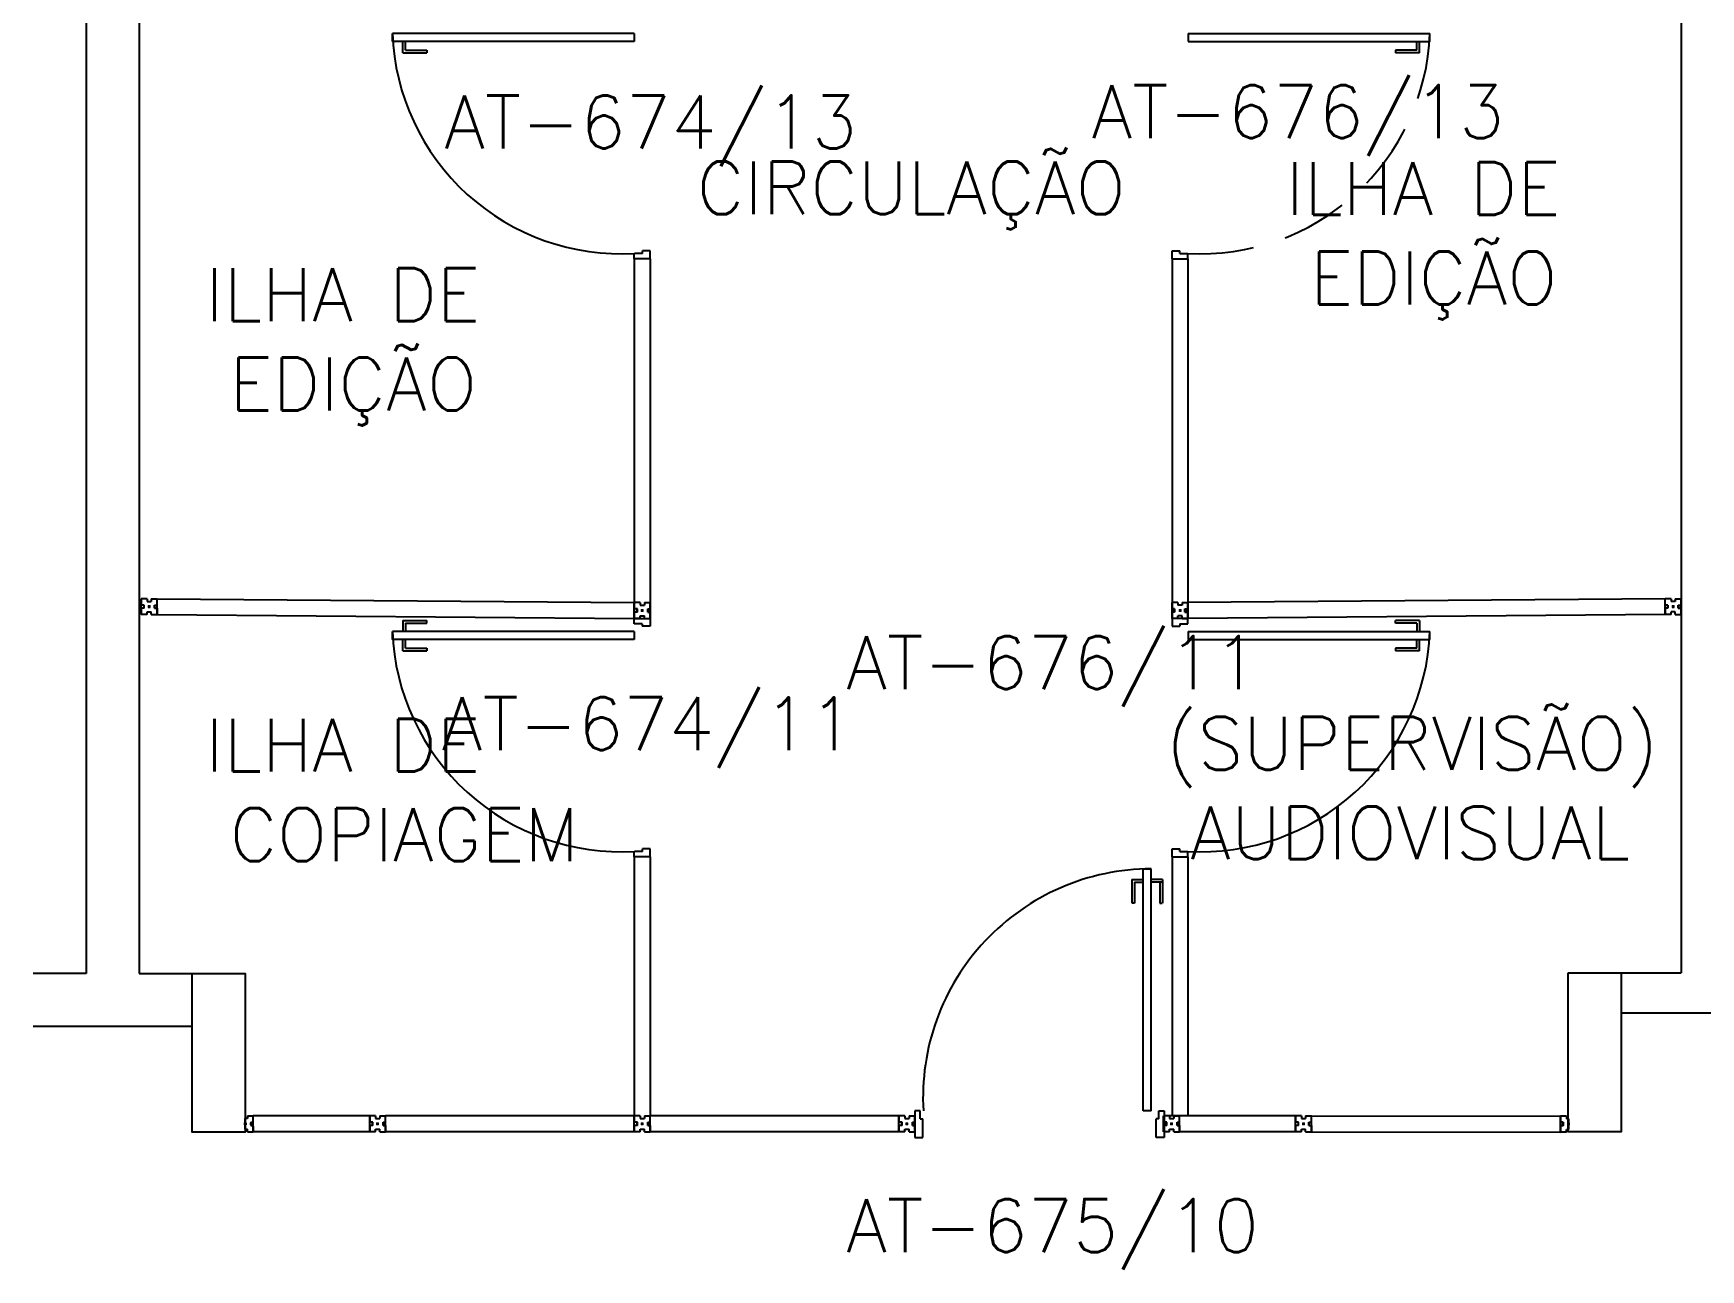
# Model space of a CAD drawing. Header units: millimetres. Extents: x 2552 to 3104, y 1319 to 1450.
# Drawn here: x 2759.07 to 2765.37, y 1342.23 to 1346.9 of the extents above; entities that cross this region are included whole.
import ezdxf

# ---------------------------------------------------------------- set-up
doc = ezdxf.new("R2010")
doc.units = ezdxf.units.MM
doc.linetypes.add('HIDDEN', pattern=[0.375, 0.25, -0.125])
for name, color, linetype in [('AR-DIV-EXI', 2, 'Continuous'), ('AR-EST-CNC', 3, 'Continuous'), ('AR-EST-CNC-CRT', 3, 'Continuous'), ('AR-POR-PRJ', 1, 'HIDDEN'), ('AR-REV', 2, 'Continuous'), ('BI-POR-EXI', 2, 'Continuous'), ('DIV', 2, 'Continuous'), ('TEXTO', 2, 'Continuous'), ('TEXTO-ENDEREÇO', 2, 'Continuous')]:
    doc.layers.add(name, color=color, linetype=linetype)
doc.styles.add('UNB-100', font='simplex.shx', dxfattribs={"height": 0.2})
doc.styles.add('UNB-100-1', font='simplex.shx', dxfattribs={"height": 0.2})

# ---------------------------------------------------------------- blocks, each defined once
blk = doc.blocks.new('PDV2D-TTN')
at = {"layer": 'DIV'}
for p, q in [((0.0299, 0.05), (0.0599, 0.05)), ((0.0299, 0.035), (0.0299, 0.05)), ((0.0299, -0.035), (0.0299, 0.035)), ((0.0599, 0.05), (0.0599, -0.0199)), ((0.9412, 0.05), (0.9412, -0.0199)), ((0.9712, 0.05), (0.9412, 0.05)), ((0.9712, 0.035), (0.9712, 0.05)), ((0.9712, -0.035), (0.9712, 0.035)), ((0.0299, -0.05), (0.0299, -0.0347)), ((0.05, -0.05), (0.0299, -0.05)), ((0.05, -0.0199), (0.0599, -0.0199)), ((0.05, -0.0199), (0.05, -0.05)), ((0.0787, -0.0505), (0.1087, -0.0505)), ((0.0787, -0.0505), (0.0787, -0.9647)), ((0.1087, -0.0505), (0.1087, -0.9647)), ((0.9512, -0.0199), (0.9412, -0.0199)), ((0.9512, -0.0199), (0.9512, -0.05)), ((0.9512, -0.05), (0.9712, -0.05)), ((0.9712, -0.05), (0.9712, -0.0347)), ((0.1087, -0.9647), (0.0787, -0.9647))]:
    blk.add_line(p, q, dxfattribs=at)
at = {"layer": 'DIV', "color": 1}
for p, q in [((0.0362, -0.9247), (0.0362, -0.8347)), ((0.0462, -0.8347), (0.0364, -0.8347)), ((0.0462, -0.9147), (0.0462, -0.8347)), ((0.1409, -0.9147), (0.1409, -0.8347)), ((0.1409, -0.8347), (0.1507, -0.8347)), ((0.1509, -0.9247), (0.1509, -0.8347)), ((0.0362, -0.9147), (0.0787, -0.9147)), ((0.0362, -0.9247), (0.0787, -0.9247)), ((0.1409, -0.9147), (0.1087, -0.9147)), ((0.1509, -0.9247), (0.1087, -0.9247))]:
    blk.add_line(p, q, dxfattribs=at)
blk.add_arc((0.0755, -0.1001), 0.8651, 270.2128, 3.32117, dxfattribs=at)

msp = doc.modelspace()

# ---------------------------------------------------------------- linework, layer by layer
at = {"layer": 'AR-DIV-EXI'}
for p, q in [((2761.337, 1346.0472), (2761.337, 1344.6879)), ((2761.397, 1346.0472), (2761.397, 1344.6879)), ((2763.3689, 1346.0472), (2763.3689, 1344.6879)), ((2763.4289, 1346.0472), (2763.4289, 1344.6879)), ((2759.4958, 1344.7622), (2759.4738, 1344.7622)), ((2759.4738, 1344.7622), (2759.4738, 1344.7382)), ((2759.4738, 1344.7622), (2759.4738, 1344.7412)), ((2759.4738, 1344.7022), (2759.4738, 1344.7622)), ((2759.4958, 1344.7622), (2759.4738, 1344.7622)), ((2759.4738, 1344.7622), (2759.4738, 1344.7382)), ((2759.4738, 1344.7622), (2759.4738, 1344.7412)), ((2759.4738, 1344.7022), (2759.4738, 1344.7622)), ((2759.4738, 1344.7412), (2759.4738, 1344.7592)), ((2759.4738, 1344.7412), (2759.4738, 1344.7592)), ((2759.4853, 1344.7382), (2759.4738, 1344.7382)), ((2759.4833, 1344.7382), (2759.4738, 1344.7382)), ((2759.4853, 1344.7382), (2759.4738, 1344.7382)), ((2759.4833, 1344.7382), (2759.4738, 1344.7382)), ((2759.4738, 1344.7272), (2759.4738, 1344.7372)), ((2759.4738, 1344.7272), (2759.4738, 1344.7372)), ((2759.4833, 1344.7382), (2759.4833, 1344.7262)), ((2759.4833, 1344.7382), (2759.4833, 1344.7262)), ((2759.4853, 1344.7262), (2759.4853, 1344.7382)), ((2759.4853, 1344.7262), (2759.4853, 1344.7382)), ((2759.4958, 1344.7622), (2759.4958, 1344.7522)), ((2759.4958, 1344.7622), (2759.4958, 1344.7522)), ((2759.4958, 1344.7522), (2759.5118, 1344.7522)), ((2759.4958, 1344.7522), (2759.5118, 1344.7522)), ((2759.5038, 1344.7373), (2759.5038, 1344.7271)), ((2759.5038, 1344.7271), (2759.5038, 1344.7373)), ((2759.5038, 1344.7373), (2759.5038, 1344.7271)), ((2759.5038, 1344.7373), (2759.5038, 1344.7271)), ((2759.5038, 1344.7271), (2759.5038, 1344.7373)), ((2759.5038, 1344.7373), (2759.5038, 1344.7271)), ((2759.5118, 1344.7622), (2759.5338, 1344.7622)), ((2759.5118, 1344.7622), (2759.5118, 1344.7522)), ((2759.5118, 1344.7622), (2759.5338, 1344.7622)), ((2759.5118, 1344.7622), (2759.5118, 1344.7522)), ((2759.5243, 1344.7382), (2759.5338, 1344.7382)), ((2759.5243, 1344.7382), (2759.5243, 1344.7262)), ((2759.5243, 1344.7262), (2759.5243, 1344.7382)), ((2759.5243, 1344.7382), (2759.5338, 1344.7382)), ((2759.5243, 1344.7382), (2759.5338, 1344.7382)), ((2759.5243, 1344.7382), (2759.5243, 1344.7262)), ((2759.5243, 1344.7262), (2759.5243, 1344.7382)), ((2759.5243, 1344.7382), (2759.5338, 1344.7382)), ((2759.5338, 1344.7022), (2759.5338, 1344.7622)), ((2759.5338, 1344.7382), (2759.5338, 1344.7622)), ((2759.5338, 1344.7022), (2759.5338, 1344.7622)), ((2759.5338, 1344.7382), (2759.5338, 1344.7622)), ((2759.5338, 1344.7617), (2761.337, 1344.7475)), ((2759.5338, 1344.7617), (2761.337, 1344.7475)), ((2759.5338, 1344.7272), (2759.5338, 1344.7372)), ((2759.5338, 1344.7272), (2759.5338, 1344.7372)), ((2761.359, 1344.7479), (2761.337, 1344.7479)), ((2761.337, 1344.7479), (2761.337, 1344.7239)), ((2761.337, 1344.7479), (2761.337, 1344.7269)), ((2761.337, 1344.6879), (2761.337, 1344.7479)), ((2761.359, 1344.7479), (2761.337, 1344.7479)), ((2761.337, 1344.7479), (2761.337, 1344.7239)), ((2761.337, 1344.7479), (2761.337, 1344.7269)), ((2761.337, 1344.6879), (2761.337, 1344.7479)), ((2761.337, 1344.7269), (2761.337, 1344.7449)), ((2761.337, 1344.7269), (2761.337, 1344.7449)), ((2761.359, 1344.7479), (2761.359, 1344.7379)), ((2761.359, 1344.7479), (2761.359, 1344.7379)), ((2761.359, 1344.7379), (2761.375, 1344.7379)), ((2761.359, 1344.7379), (2761.375, 1344.7379)), ((2761.375, 1344.7479), (2761.397, 1344.7479)), ((2761.375, 1344.7479), (2761.375, 1344.7379)), ((2761.375, 1344.7479), (2761.397, 1344.7479)), ((2761.375, 1344.7479), (2761.375, 1344.7379)), ((2761.397, 1344.6879), (2761.397, 1344.7479)), ((2761.397, 1344.7239), (2761.397, 1344.7479)), ((2761.397, 1344.6879), (2761.397, 1344.7479)), ((2761.397, 1344.7239), (2761.397, 1344.7479)), ((2763.3689, 1344.6879), (2763.3689, 1344.7479)), ((2763.3909, 1344.7479), (2763.3689, 1344.7479)), ((2763.3689, 1344.7239), (2763.3689, 1344.7479)), ((2763.3909, 1344.7479), (2763.3909, 1344.7379)), ((2763.4069, 1344.7379), (2763.3909, 1344.7379)), ((2763.4069, 1344.7479), (2763.4289, 1344.7479)), ((2763.4069, 1344.7479), (2763.4069, 1344.7379)), ((2765.2322, 1344.7617), (2763.4289, 1344.7475)), ((2763.4289, 1344.7479), (2763.4289, 1344.7239)), ((2763.4289, 1344.7479), (2763.4289, 1344.7269)), ((2763.4289, 1344.6879), (2763.4289, 1344.7479)), ((2763.4289, 1344.7269), (2763.4289, 1344.7449)), ((2765.2322, 1344.7022), (2765.2322, 1344.7622)), ((2765.2542, 1344.7622), (2765.2322, 1344.7622)), ((2765.2322, 1344.7382), (2765.2322, 1344.7622)), ((2765.2417, 1344.7382), (2765.2322, 1344.7382)), ((2765.2417, 1344.7382), (2765.2322, 1344.7382)), ((2765.2322, 1344.7272), (2765.2322, 1344.7372)), ((2765.2417, 1344.7382), (2765.2417, 1344.7262)), ((2765.2417, 1344.7262), (2765.2417, 1344.7382)), ((2765.2542, 1344.7622), (2765.2542, 1344.7522)), ((2765.2702, 1344.7522), (2765.2542, 1344.7522)), ((2765.2622, 1344.7373), (2765.2622, 1344.7271)), ((2765.2622, 1344.7271), (2765.2622, 1344.7373)), ((2765.2622, 1344.7373), (2765.2622, 1344.7271)), ((2765.2702, 1344.7622), (2765.2922, 1344.7622)), ((2765.2702, 1344.7622), (2765.2702, 1344.7522)), ((2765.2807, 1344.7262), (2765.2807, 1344.7382)), ((2765.2807, 1344.7382), (2765.2922, 1344.7382)), ((2765.2827, 1344.7382), (2765.2922, 1344.7382)), ((2765.2827, 1344.7382), (2765.2827, 1344.7262)), ((2765.2922, 1344.7622), (2765.2922, 1344.7382)), ((2765.2922, 1344.7622), (2765.2922, 1344.7412)), ((2765.2922, 1344.7022), (2765.2922, 1344.7622)), ((2765.2922, 1344.7412), (2765.2922, 1344.7592)), ((2765.2922, 1344.7272), (2765.2922, 1344.7372)), ((2759.4738, 1344.7022), (2759.4738, 1344.7262)), ((2759.4853, 1344.7262), (2759.4738, 1344.7262)), ((2759.4833, 1344.7262), (2759.4738, 1344.7262)), ((2759.4738, 1344.7022), (2759.4738, 1344.7262)), ((2759.4853, 1344.7262), (2759.4738, 1344.7262)), ((2759.4833, 1344.7262), (2759.4738, 1344.7262)), ((2759.4738, 1344.7232), (2759.4738, 1344.7052)), ((2759.4738, 1344.7232), (2759.4738, 1344.7052)), ((2759.4958, 1344.7022), (2759.4738, 1344.7022)), ((2759.4958, 1344.7022), (2759.4738, 1344.7022)), ((2759.4958, 1344.7122), (2759.5118, 1344.7122)), ((2759.4958, 1344.7022), (2759.4958, 1344.7122)), ((2759.4958, 1344.7122), (2759.5118, 1344.7122)), ((2759.4958, 1344.7022), (2759.4958, 1344.7122)), ((2759.4987, 1344.7322), (2759.5089, 1344.7322)), ((2759.5089, 1344.7322), (2759.4987, 1344.7322)), ((2759.4987, 1344.7322), (2759.5089, 1344.7322)), ((2759.5089, 1344.7322), (2759.4987, 1344.7322)), ((2759.4987, 1344.7322), (2759.5089, 1344.7322)), ((2759.5089, 1344.7322), (2759.4987, 1344.7322)), ((2759.4987, 1344.7322), (2759.5089, 1344.7322)), ((2759.5089, 1344.7322), (2759.4987, 1344.7322)), ((2759.5118, 1344.7022), (2759.5118, 1344.7122)), ((2759.5118, 1344.7022), (2759.5118, 1344.7122)), ((2759.5118, 1344.7022), (2759.5338, 1344.7022)), ((2759.5118, 1344.7022), (2759.5338, 1344.7022)), ((2759.5243, 1344.7262), (2759.5338, 1344.7262)), ((2759.5243, 1344.7262), (2759.5338, 1344.7262)), ((2759.5243, 1344.7262), (2759.5338, 1344.7262)), ((2759.5243, 1344.7262), (2759.5338, 1344.7262)), ((2759.5338, 1344.7262), (2759.5338, 1344.7022)), ((2759.5338, 1344.7262), (2759.5338, 1344.7022)), ((2759.5338, 1344.7022), (2761.337, 1344.6875)), ((2759.5338, 1344.7022), (2761.337, 1344.6875)), ((2761.3485, 1344.7239), (2761.337, 1344.7239)), ((2761.3465, 1344.7239), (2761.337, 1344.7239)), ((2761.3485, 1344.7239), (2761.337, 1344.7239)), ((2761.3465, 1344.7239), (2761.337, 1344.7239)), ((2761.337, 1344.7129), (2761.337, 1344.7229)), ((2761.337, 1344.7129), (2761.337, 1344.7229)), ((2761.3465, 1344.7239), (2761.3465, 1344.7119)), ((2761.3465, 1344.7239), (2761.3465, 1344.7119)), ((2761.3485, 1344.7119), (2761.3485, 1344.7239)), ((2761.3485, 1344.7119), (2761.3485, 1344.7239)), ((2761.3619, 1344.7179), (2761.3721, 1344.7179)), ((2761.3721, 1344.7179), (2761.3619, 1344.7179)), ((2761.3619, 1344.7179), (2761.3721, 1344.7179)), ((2761.3721, 1344.7179), (2761.3619, 1344.7179)), ((2761.3619, 1344.7179), (2761.3721, 1344.7179)), ((2761.3721, 1344.7179), (2761.3619, 1344.7179)), ((2761.3619, 1344.7179), (2761.3721, 1344.7179)), ((2761.3721, 1344.7179), (2761.3619, 1344.7179)), ((2761.367, 1344.723), (2761.367, 1344.7128)), ((2761.367, 1344.7128), (2761.367, 1344.723)), ((2761.367, 1344.723), (2761.367, 1344.7128)), ((2761.367, 1344.723), (2761.367, 1344.7128)), ((2761.367, 1344.7128), (2761.367, 1344.723)), ((2761.367, 1344.723), (2761.367, 1344.7128)), ((2761.3875, 1344.7239), (2761.397, 1344.7239)), ((2761.3875, 1344.7239), (2761.3875, 1344.7119)), ((2761.3875, 1344.7119), (2761.3875, 1344.7239)), ((2761.3875, 1344.7239), (2761.397, 1344.7239)), ((2761.3875, 1344.7239), (2761.397, 1344.7239)), ((2761.3875, 1344.7239), (2761.3875, 1344.7119)), ((2761.3875, 1344.7119), (2761.3875, 1344.7239)), ((2761.3875, 1344.7239), (2761.397, 1344.7239)), ((2761.397, 1344.7129), (2761.397, 1344.7229)), ((2761.397, 1344.7129), (2761.397, 1344.7229)), ((2763.3784, 1344.7239), (2763.3689, 1344.7239)), ((2763.3784, 1344.7239), (2763.3689, 1344.7239)), ((2763.3689, 1344.7129), (2763.3689, 1344.7229)), ((2763.3784, 1344.7119), (2763.3689, 1344.7119)), ((2763.3784, 1344.7119), (2763.3689, 1344.7119)), ((2763.3689, 1344.7119), (2763.3689, 1344.6879)), ((2763.3909, 1344.6879), (2763.3689, 1344.6879)), ((2763.3839, 1344.6879), (2763.3689, 1344.6879)), ((2763.3784, 1344.7239), (2763.3784, 1344.7119)), ((2763.3784, 1344.7119), (2763.3784, 1344.7239)), ((2763.4139, 1344.6879), (2763.3839, 1344.6879)), ((2763.4069, 1344.6979), (2763.3909, 1344.6979)), ((2763.3909, 1344.6879), (2763.3909, 1344.6979)), ((2763.404, 1344.7179), (2763.3938, 1344.7179)), ((2763.3938, 1344.7179), (2763.404, 1344.7179)), ((2763.404, 1344.7179), (2763.3938, 1344.7179)), ((2763.3938, 1344.7179), (2763.404, 1344.7179)), ((2763.3989, 1344.723), (2763.3989, 1344.7128)), ((2763.3989, 1344.7128), (2763.3989, 1344.723)), ((2763.3989, 1344.723), (2763.3989, 1344.7128)), ((2763.4069, 1344.6879), (2763.4069, 1344.6979)), ((2763.4069, 1344.6879), (2763.4289, 1344.6879)), ((2763.4289, 1344.6879), (2763.4136, 1344.6879)), ((2763.4174, 1344.7119), (2763.4174, 1344.7239)), ((2763.4174, 1344.7239), (2763.4289, 1344.7239)), ((2763.4174, 1344.7119), (2763.4289, 1344.7119)), ((2763.4194, 1344.7239), (2763.4289, 1344.7239)), ((2763.4194, 1344.7239), (2763.4194, 1344.7119)), ((2763.4194, 1344.7119), (2763.4289, 1344.7119)), ((2763.4289, 1344.7129), (2763.4289, 1344.7229)), ((2763.4289, 1344.6879), (2763.4289, 1344.7119)), ((2763.4289, 1344.7089), (2763.4289, 1344.6909)), ((2765.2322, 1344.7022), (2763.4289, 1344.6875)), ((2765.2417, 1344.7262), (2765.2322, 1344.7262)), ((2765.2417, 1344.7262), (2765.2322, 1344.7262)), ((2765.2322, 1344.7262), (2765.2322, 1344.7022)), ((2765.2542, 1344.7022), (2765.2322, 1344.7022)), ((2765.2702, 1344.7122), (2765.2542, 1344.7122)), ((2765.2542, 1344.7022), (2765.2542, 1344.7122)), ((2765.2673, 1344.7322), (2765.2571, 1344.7322)), ((2765.2571, 1344.7322), (2765.2673, 1344.7322)), ((2765.2673, 1344.7322), (2765.2571, 1344.7322)), ((2765.2571, 1344.7322), (2765.2673, 1344.7322)), ((2765.2702, 1344.7022), (2765.2702, 1344.7122)), ((2765.2702, 1344.7022), (2765.2922, 1344.7022)), ((2765.2807, 1344.7262), (2765.2922, 1344.7262)), ((2765.2827, 1344.7262), (2765.2922, 1344.7262)), ((2765.2922, 1344.7022), (2765.2922, 1344.7262)), ((2765.2922, 1344.7232), (2765.2922, 1344.7052)), ((2761.337, 1343.7873), (2761.337, 1342.8074)), ((2761.337, 1343.7873), (2761.337, 1342.8074)), ((2761.397, 1343.7873), (2761.397, 1342.8074)), ((2761.397, 1343.7873), (2761.397, 1342.8074)), ((2763.3689, 1343.7873), (2763.3689, 1342.8074)), ((2763.4289, 1343.7873), (2763.4289, 1342.8074)), ((2759.8751, 1342.7974), (2759.8671, 1342.7974)), ((2759.8671, 1342.7783), (2759.8671, 1342.7974)), ((2759.8751, 1342.7974), (2759.8671, 1342.7974)), ((2759.8671, 1342.7783), (2759.8671, 1342.7974)), ((2759.8671, 1342.7723), (2759.8671, 1342.7825)), ((2759.8671, 1342.7825), (2759.8671, 1342.7723)), ((2759.8671, 1342.7723), (2759.8671, 1342.7825)), ((2759.8671, 1342.7825), (2759.8671, 1342.7723)), ((2759.8751, 1342.8074), (2759.8971, 1342.8074)), ((2759.8751, 1342.8074), (2759.8751, 1342.7974)), ((2759.8751, 1342.8074), (2759.8971, 1342.8074)), ((2759.8751, 1342.8074), (2759.8751, 1342.7974)), ((2759.8876, 1342.7834), (2759.8971, 1342.7834)), ((2759.8876, 1342.7834), (2759.8876, 1342.7714)), ((2759.8876, 1342.7834), (2759.8971, 1342.7834)), ((2759.8876, 1342.7834), (2759.8876, 1342.7714)), ((2759.8876, 1342.7834), (2759.8971, 1342.7834)), ((2759.8876, 1342.7834), (2759.8876, 1342.7714)), ((2759.8876, 1342.7834), (2759.8971, 1342.7834)), ((2759.8876, 1342.7834), (2759.8876, 1342.7714)), ((2759.8896, 1342.7834), (2759.8941, 1342.7834)), ((2759.8896, 1342.7834), (2759.8941, 1342.7834)), ((2759.8971, 1342.7474), (2759.8971, 1342.8074)), ((2759.8971, 1342.7474), (2759.8971, 1342.8074)), ((2760.3371, 1342.8074), (2759.8971, 1342.8074)), ((2759.8971, 1342.7474), (2759.8971, 1342.8074)), ((2759.8971, 1342.7474), (2759.8971, 1342.8074)), ((2760.3371, 1342.8074), (2759.8971, 1342.8074)), ((2759.8971, 1342.7864), (2759.8971, 1342.8044)), ((2759.8971, 1342.7864), (2759.8971, 1342.8044)), ((2759.8971, 1342.7724), (2759.8971, 1342.7824)), ((2759.8971, 1342.7724), (2759.8971, 1342.7824)), ((2759.8971, 1342.7724), (2759.8971, 1342.7824)), ((2759.8971, 1342.7724), (2759.8971, 1342.7824)), ((2760.359, 1342.8074), (2760.337, 1342.8074)), ((2760.337, 1342.8074), (2760.337, 1342.7834)), ((2760.359, 1342.8074), (2760.337, 1342.8074)), ((2760.337, 1342.8074), (2760.337, 1342.7834)), ((2760.3485, 1342.7834), (2760.337, 1342.7834)), ((2760.3485, 1342.7834), (2760.337, 1342.7834)), ((2760.3371, 1342.7474), (2760.3371, 1342.8074)), ((2760.3371, 1342.8074), (2760.3371, 1342.7864)), ((2760.3371, 1342.7474), (2760.3371, 1342.8074)), ((2760.3371, 1342.8074), (2760.3371, 1342.7864)), ((2760.3371, 1342.7864), (2760.3371, 1342.8044)), ((2760.3371, 1342.7864), (2760.3371, 1342.8044)), ((2760.3466, 1342.7834), (2760.3371, 1342.7834)), ((2760.3466, 1342.7834), (2760.3371, 1342.7834)), ((2760.3371, 1342.7724), (2760.3371, 1342.7824)), ((2760.3371, 1342.7724), (2760.3371, 1342.7824)), ((2760.3466, 1342.7834), (2760.3466, 1342.7714)), ((2760.3466, 1342.7834), (2760.3466, 1342.7714)), ((2760.3485, 1342.7714), (2760.3485, 1342.7834)), ((2760.3485, 1342.7714), (2760.3485, 1342.7834)), ((2760.359, 1342.8074), (2760.359, 1342.7974)), ((2760.359, 1342.8074), (2760.359, 1342.7974)), ((2760.359, 1342.7974), (2760.375, 1342.7974)), ((2760.359, 1342.7974), (2760.375, 1342.7974)), ((2760.367, 1342.7825), (2760.367, 1342.7723)), ((2760.367, 1342.7723), (2760.367, 1342.7825)), ((2760.367, 1342.7825), (2760.367, 1342.7723)), ((2760.367, 1342.7723), (2760.367, 1342.7825)), ((2760.3671, 1342.7825), (2760.3671, 1342.7723)), ((2760.3671, 1342.7825), (2760.3671, 1342.7723)), ((2760.375, 1342.8074), (2760.397, 1342.8074)), ((2760.375, 1342.8074), (2760.375, 1342.7974)), ((2760.375, 1342.8074), (2760.397, 1342.8074)), ((2760.375, 1342.8074), (2760.375, 1342.7974)), ((2760.3875, 1342.7834), (2760.397, 1342.7834)), ((2760.3875, 1342.7834), (2760.3875, 1342.7714)), ((2760.3875, 1342.7714), (2760.3875, 1342.7834)), ((2760.3875, 1342.7834), (2760.397, 1342.7834)), ((2760.3875, 1342.7834), (2760.397, 1342.7834)), ((2760.3875, 1342.7834), (2760.3875, 1342.7714)), ((2760.3875, 1342.7714), (2760.3875, 1342.7834)), ((2760.3875, 1342.7834), (2760.397, 1342.7834)), ((2760.397, 1342.7474), (2760.397, 1342.8074)), ((2760.397, 1342.7834), (2760.397, 1342.8074)), ((2761.337, 1342.8074), (2760.397, 1342.8074)), ((2760.397, 1342.7474), (2760.397, 1342.8074)), ((2760.397, 1342.7834), (2760.397, 1342.8074)), ((2761.337, 1342.8074), (2760.397, 1342.8074)), ((2760.397, 1342.7724), (2760.397, 1342.7824)), ((2760.397, 1342.7724), (2760.397, 1342.7824)), ((2761.359, 1342.8074), (2761.337, 1342.8074)), ((2761.337, 1342.8074), (2761.337, 1342.7834)), ((2761.337, 1342.8074), (2761.337, 1342.7864)), ((2761.337, 1342.7474), (2761.337, 1342.8074)), ((2761.359, 1342.8074), (2761.337, 1342.8074)), ((2761.337, 1342.8074), (2761.337, 1342.7834)), ((2761.337, 1342.8074), (2761.337, 1342.7864)), ((2761.337, 1342.7474), (2761.337, 1342.8074)), ((2761.337, 1342.7864), (2761.337, 1342.8044)), ((2761.337, 1342.7864), (2761.337, 1342.8044)), ((2761.3485, 1342.7834), (2761.337, 1342.7834)), ((2761.3465, 1342.7834), (2761.337, 1342.7834)), ((2761.3485, 1342.7834), (2761.337, 1342.7834)), ((2761.3465, 1342.7834), (2761.337, 1342.7834)), ((2761.337, 1342.7724), (2761.337, 1342.7824)), ((2761.337, 1342.7724), (2761.337, 1342.7824)), ((2761.3465, 1342.7834), (2761.3465, 1342.7714)), ((2761.3465, 1342.7834), (2761.3465, 1342.7714)), ((2761.3485, 1342.7714), (2761.3485, 1342.7834)), ((2761.3485, 1342.7714), (2761.3485, 1342.7834)), ((2761.359, 1342.8074), (2761.359, 1342.7974)), ((2761.359, 1342.8074), (2761.359, 1342.7974)), ((2761.359, 1342.7974), (2761.375, 1342.7974)), ((2761.359, 1342.7974), (2761.375, 1342.7974)), ((2761.367, 1342.7825), (2761.367, 1342.7723)), ((2761.367, 1342.7723), (2761.367, 1342.7825)), ((2761.367, 1342.7825), (2761.367, 1342.7723)), ((2761.367, 1342.7825), (2761.367, 1342.7723)), ((2761.367, 1342.7723), (2761.367, 1342.7825)), ((2761.367, 1342.7825), (2761.367, 1342.7723)), ((2761.375, 1342.8074), (2761.397, 1342.8074)), ((2761.375, 1342.8074), (2761.375, 1342.7974)), ((2761.375, 1342.8074), (2761.397, 1342.8074)), ((2761.375, 1342.8074), (2761.375, 1342.7974)), ((2761.3875, 1342.7834), (2761.397, 1342.7834)), ((2761.3875, 1342.7834), (2761.3875, 1342.7714)), ((2761.3875, 1342.7714), (2761.3875, 1342.7834)), ((2761.3875, 1342.7834), (2761.397, 1342.7834)), ((2761.3875, 1342.7834), (2761.397, 1342.7834)), ((2761.3875, 1342.7834), (2761.3875, 1342.7714)), ((2761.3875, 1342.7714), (2761.3875, 1342.7834)), ((2761.3875, 1342.7834), (2761.397, 1342.7834)), ((2762.337, 1342.8074), (2761.397, 1342.8074)), ((2761.397, 1342.7474), (2761.397, 1342.8074)), ((2761.397, 1342.7834), (2761.397, 1342.8074)), ((2762.337, 1342.8074), (2761.397, 1342.8074)), ((2761.397, 1342.7474), (2761.397, 1342.8074)), ((2761.397, 1342.7834), (2761.397, 1342.8074)), ((2761.397, 1342.7724), (2761.397, 1342.7824)), ((2761.397, 1342.7724), (2761.397, 1342.7824)), ((2762.359, 1342.8074), (2762.337, 1342.8074)), ((2762.337, 1342.8074), (2762.337, 1342.7834)), ((2762.337, 1342.8074), (2762.337, 1342.7864)), ((2762.337, 1342.7474), (2762.337, 1342.8074)), ((2762.359, 1342.8074), (2762.337, 1342.8074)), ((2762.337, 1342.8074), (2762.337, 1342.7834)), ((2762.337, 1342.8074), (2762.337, 1342.7864)), ((2762.337, 1342.7474), (2762.337, 1342.8074)), ((2762.337, 1342.7864), (2762.337, 1342.8044)), ((2762.337, 1342.7864), (2762.337, 1342.8044)), ((2762.3485, 1342.7834), (2762.337, 1342.7834)), ((2762.3465, 1342.7834), (2762.337, 1342.7834)), ((2762.3485, 1342.7834), (2762.337, 1342.7834)), ((2762.3465, 1342.7834), (2762.337, 1342.7834)), ((2762.337, 1342.7724), (2762.337, 1342.7824)), ((2762.337, 1342.7724), (2762.337, 1342.7824)), ((2762.3465, 1342.7834), (2762.3465, 1342.7714)), ((2762.3465, 1342.7834), (2762.3465, 1342.7714)), ((2762.3485, 1342.7714), (2762.3485, 1342.7834)), ((2762.3485, 1342.7714), (2762.3485, 1342.7834)), ((2762.359, 1342.8074), (2762.359, 1342.7974)), ((2762.359, 1342.8074), (2762.359, 1342.7974)), ((2762.359, 1342.7974), (2762.375, 1342.7974)), ((2762.359, 1342.7974), (2762.375, 1342.7974)), ((2762.367, 1342.7825), (2762.367, 1342.7723)), ((2762.367, 1342.7723), (2762.367, 1342.7825)), ((2762.367, 1342.7825), (2762.367, 1342.7723)), ((2762.367, 1342.7825), (2762.367, 1342.7723)), ((2762.367, 1342.7723), (2762.367, 1342.7825)), ((2762.367, 1342.7825), (2762.367, 1342.7723)), ((2762.375, 1342.8074), (2762.397, 1342.8074)), ((2762.375, 1342.8074), (2762.375, 1342.7974)), ((2762.375, 1342.8074), (2762.397, 1342.8074)), ((2762.375, 1342.8074), (2762.375, 1342.7974)), ((2762.3875, 1342.7834), (2762.397, 1342.7834)), ((2762.3875, 1342.7834), (2762.3875, 1342.7714)), ((2762.3875, 1342.7714), (2762.3875, 1342.7834)), ((2762.3875, 1342.7834), (2762.397, 1342.7834)), ((2762.3875, 1342.7834), (2762.397, 1342.7834)), ((2762.3875, 1342.7834), (2762.3875, 1342.7714)), ((2762.3875, 1342.7714), (2762.3875, 1342.7834)), ((2762.3875, 1342.7834), (2762.397, 1342.7834)), ((2762.397, 1342.7474), (2762.397, 1342.8074)), ((2762.397, 1342.7834), (2762.397, 1342.8074)), ((2762.397, 1342.7474), (2762.397, 1342.8074)), ((2762.397, 1342.7834), (2762.397, 1342.8074)), ((2762.397, 1342.7724), (2762.397, 1342.7824)), ((2762.397, 1342.7724), (2762.397, 1342.7824)), ((2763.359, 1342.8074), (2763.337, 1342.8074)), ((2763.337, 1342.8074), (2763.337, 1342.7834)), ((2763.337, 1342.8074), (2763.337, 1342.7864)), ((2763.337, 1342.7474), (2763.337, 1342.8074)), ((2763.337, 1342.7864), (2763.337, 1342.8044)), ((2763.3485, 1342.7834), (2763.337, 1342.7834)), ((2763.3465, 1342.7834), (2763.337, 1342.7834)), ((2763.337, 1342.7724), (2763.337, 1342.7824)), ((2763.3465, 1342.7834), (2763.3465, 1342.7714)), ((2763.3485, 1342.7714), (2763.3485, 1342.7834)), ((2763.359, 1342.8074), (2763.359, 1342.7974)), ((2763.8354, 1342.8074), (2763.359, 1342.8074)), ((2763.359, 1342.7974), (2763.375, 1342.7974)), ((2763.367, 1342.7825), (2763.367, 1342.7723)), ((2763.367, 1342.7723), (2763.367, 1342.7825)), ((2763.367, 1342.7825), (2763.367, 1342.7723)), ((2763.375, 1342.8074), (2763.397, 1342.8074)), ((2763.375, 1342.8074), (2763.375, 1342.7974)), ((2763.3875, 1342.7834), (2763.397, 1342.7834)), ((2763.3875, 1342.7834), (2763.3875, 1342.7714)), ((2763.3875, 1342.7714), (2763.3875, 1342.7834)), ((2763.3875, 1342.7834), (2763.397, 1342.7834)), ((2763.397, 1342.7474), (2763.397, 1342.8074)), ((2763.397, 1342.7834), (2763.397, 1342.8074)), ((2763.397, 1342.7724), (2763.397, 1342.7824)), ((2763.8354, 1342.8074), (2763.8354, 1342.7864)), ((2763.8354, 1342.7474), (2763.8354, 1342.8074)), ((2763.8574, 1342.8074), (2763.8354, 1342.8074)), ((2763.8354, 1342.8074), (2763.8354, 1342.7834)), ((2763.8354, 1342.7864), (2763.8354, 1342.8044)), ((2763.8449, 1342.7834), (2763.8354, 1342.7834)), ((2763.8469, 1342.7834), (2763.8354, 1342.7834)), ((2763.8354, 1342.7724), (2763.8354, 1342.7824)), ((2763.8449, 1342.7834), (2763.8449, 1342.7714)), ((2763.8469, 1342.7714), (2763.8469, 1342.7834)), ((2763.8574, 1342.8074), (2763.8574, 1342.7974)), ((2763.8574, 1342.7974), (2763.8734, 1342.7974)), ((2763.8654, 1342.7825), (2763.8654, 1342.7723)), ((2763.8654, 1342.7825), (2763.8654, 1342.7723)), ((2763.8654, 1342.7723), (2763.8654, 1342.7825)), ((2763.8734, 1342.8074), (2763.8954, 1342.8074)), ((2763.8734, 1342.8074), (2763.8734, 1342.7974)), ((2763.8859, 1342.7834), (2763.8954, 1342.7834)), ((2763.8859, 1342.7834), (2763.8859, 1342.7714)), ((2763.8859, 1342.7714), (2763.8859, 1342.7834)), ((2763.8859, 1342.7834), (2763.8954, 1342.7834)), ((2763.8954, 1342.8074), (2764.8368, 1342.8063)), ((2763.8954, 1342.7474), (2763.8954, 1342.8074)), ((2763.8954, 1342.7834), (2763.8954, 1342.8074)), ((2763.8954, 1342.7724), (2763.8954, 1342.7824)), ((2764.8368, 1342.7474), (2764.8368, 1342.8074)), ((2764.8368, 1342.8074), (2764.8368, 1342.7864)), ((2764.8368, 1342.8063), (2764.8368, 1342.7463)), ((2764.8588, 1342.8063), (2764.8368, 1342.8063)), ((2764.8368, 1342.7864), (2764.8368, 1342.8044)), ((2764.8368, 1342.7853), (2764.8368, 1342.8033)), ((2764.8463, 1342.7834), (2764.8368, 1342.7834)), ((2764.8368, 1342.7724), (2764.8368, 1342.7824)), ((2764.8463, 1342.7823), (2764.8368, 1342.7823)), ((2764.8443, 1342.7823), (2764.8398, 1342.7823)), ((2764.8463, 1342.7834), (2764.8463, 1342.7714)), ((2764.8463, 1342.7703), (2764.8463, 1342.7823)), ((2764.8588, 1342.8063), (2764.8588, 1342.7963)), ((2764.8668, 1342.7963), (2764.8588, 1342.7963)), ((2764.8668, 1342.7963), (2764.8668, 1342.7755)), ((2764.8668, 1342.7825), (2764.8668, 1342.7723)), ((2759.862, 1342.7774), (2759.8722, 1342.7774)), ((2759.862, 1342.7774), (2759.8722, 1342.7774)), ((2759.8722, 1342.7774), (2759.862, 1342.7774)), ((2759.862, 1342.7774), (2759.8722, 1342.7774)), ((2759.862, 1342.7774), (2759.8722, 1342.7774)), ((2759.8722, 1342.7774), (2759.862, 1342.7774)), ((2759.8671, 1342.7574), (2759.8671, 1342.7783)), ((2759.8671, 1342.7574), (2759.8671, 1342.7783)), ((2759.8671, 1342.7574), (2759.8751, 1342.7574)), ((2759.8671, 1342.7574), (2759.8751, 1342.7574)), ((2759.8751, 1342.7474), (2759.8751, 1342.7574)), ((2759.8751, 1342.7474), (2759.8751, 1342.7574)), ((2759.8751, 1342.7474), (2759.8971, 1342.7474)), ((2759.8751, 1342.7474), (2759.8971, 1342.7474)), ((2759.8876, 1342.7734), (2759.8876, 1342.7814)), ((2759.8876, 1342.7734), (2759.8876, 1342.7814)), ((2759.8876, 1342.7714), (2759.8971, 1342.7714)), ((2759.8876, 1342.7714), (2759.8971, 1342.7714)), ((2759.8876, 1342.7714), (2759.8971, 1342.7714)), ((2759.8876, 1342.7714), (2759.8971, 1342.7714)), ((2759.8896, 1342.7714), (2759.8941, 1342.7714)), ((2759.8896, 1342.7714), (2759.8941, 1342.7714)), ((2759.8971, 1342.7684), (2759.8971, 1342.7504)), ((2759.8971, 1342.7684), (2759.8971, 1342.7504)), ((2760.3371, 1342.7474), (2759.8971, 1342.7474)), ((2760.3371, 1342.7474), (2759.8971, 1342.7474)), ((2760.337, 1342.7474), (2760.337, 1342.7714)), ((2760.3485, 1342.7714), (2760.337, 1342.7714)), ((2760.337, 1342.7474), (2760.337, 1342.7714)), ((2760.3485, 1342.7714), (2760.337, 1342.7714)), ((2760.359, 1342.7474), (2760.337, 1342.7474)), ((2760.359, 1342.7474), (2760.337, 1342.7474)), ((2760.3466, 1342.7714), (2760.3371, 1342.7714)), ((2760.3466, 1342.7714), (2760.3371, 1342.7714)), ((2760.3371, 1342.7684), (2760.3371, 1342.7504)), ((2760.3371, 1342.7684), (2760.3371, 1342.7504)), ((2760.359, 1342.7574), (2760.375, 1342.7574)), ((2760.359, 1342.7474), (2760.359, 1342.7574)), ((2760.359, 1342.7574), (2760.375, 1342.7574)), ((2760.359, 1342.7474), (2760.359, 1342.7574)), ((2760.3619, 1342.7774), (2760.3721, 1342.7774)), ((2760.3721, 1342.7774), (2760.3619, 1342.7774)), ((2760.3619, 1342.7774), (2760.3721, 1342.7774)), ((2760.3619, 1342.7774), (2760.3721, 1342.7774)), ((2760.3721, 1342.7774), (2760.3619, 1342.7774)), ((2760.3619, 1342.7774), (2760.3721, 1342.7774)), ((2760.3722, 1342.7774), (2760.362, 1342.7774)), ((2760.3722, 1342.7774), (2760.362, 1342.7774)), ((2760.375, 1342.7474), (2760.375, 1342.7574)), ((2760.375, 1342.7474), (2760.375, 1342.7574)), ((2760.375, 1342.7474), (2760.397, 1342.7474)), ((2760.375, 1342.7474), (2760.397, 1342.7474)), ((2760.3875, 1342.7714), (2760.397, 1342.7714)), ((2760.3875, 1342.7714), (2760.397, 1342.7714)), ((2760.3875, 1342.7714), (2760.397, 1342.7714)), ((2760.3875, 1342.7714), (2760.397, 1342.7714)), ((2760.397, 1342.7714), (2760.397, 1342.7474)), ((2760.397, 1342.7714), (2760.397, 1342.7474)), ((2761.337, 1342.7474), (2760.397, 1342.7474)), ((2761.337, 1342.7474), (2760.397, 1342.7474)), ((2761.337, 1342.7474), (2761.337, 1342.7714)), ((2761.3485, 1342.7714), (2761.337, 1342.7714)), ((2761.3465, 1342.7714), (2761.337, 1342.7714)), ((2761.337, 1342.7474), (2761.337, 1342.7714)), ((2761.3485, 1342.7714), (2761.337, 1342.7714)), ((2761.3465, 1342.7714), (2761.337, 1342.7714)), ((2761.337, 1342.7684), (2761.337, 1342.7504)), ((2761.337, 1342.7684), (2761.337, 1342.7504)), ((2761.359, 1342.7474), (2761.337, 1342.7474)), ((2761.359, 1342.7474), (2761.337, 1342.7474)), ((2761.359, 1342.7574), (2761.375, 1342.7574)), ((2761.359, 1342.7474), (2761.359, 1342.7574)), ((2761.359, 1342.7574), (2761.375, 1342.7574)), ((2761.359, 1342.7474), (2761.359, 1342.7574)), ((2761.3619, 1342.7774), (2761.3721, 1342.7774)), ((2761.3721, 1342.7774), (2761.3619, 1342.7774)), ((2761.3619, 1342.7774), (2761.3721, 1342.7774)), ((2761.3721, 1342.7774), (2761.3619, 1342.7774)), ((2761.3619, 1342.7774), (2761.3721, 1342.7774)), ((2761.3721, 1342.7774), (2761.3619, 1342.7774)), ((2761.3619, 1342.7774), (2761.3721, 1342.7774)), ((2761.3721, 1342.7774), (2761.3619, 1342.7774)), ((2761.375, 1342.7474), (2761.375, 1342.7574)), ((2761.375, 1342.7474), (2761.375, 1342.7574)), ((2761.375, 1342.7474), (2761.397, 1342.7474)), ((2761.375, 1342.7474), (2761.397, 1342.7474)), ((2761.3875, 1342.7714), (2761.397, 1342.7714)), ((2761.3875, 1342.7714), (2761.397, 1342.7714)), ((2761.3875, 1342.7714), (2761.397, 1342.7714)), ((2761.3875, 1342.7714), (2761.397, 1342.7714)), ((2761.397, 1342.7714), (2761.397, 1342.7474)), ((2761.397, 1342.7714), (2761.397, 1342.7474)), ((2762.337, 1342.7474), (2761.397, 1342.7474)), ((2762.337, 1342.7474), (2761.397, 1342.7474)), ((2762.337, 1342.7474), (2762.337, 1342.7714)), ((2762.3485, 1342.7714), (2762.337, 1342.7714)), ((2762.3465, 1342.7714), (2762.337, 1342.7714)), ((2762.337, 1342.7474), (2762.337, 1342.7714)), ((2762.3485, 1342.7714), (2762.337, 1342.7714)), ((2762.3465, 1342.7714), (2762.337, 1342.7714)), ((2762.337, 1342.7684), (2762.337, 1342.7504)), ((2762.337, 1342.7684), (2762.337, 1342.7504)), ((2762.359, 1342.7474), (2762.337, 1342.7474)), ((2762.359, 1342.7474), (2762.337, 1342.7474)), ((2762.359, 1342.7574), (2762.375, 1342.7574)), ((2762.359, 1342.7474), (2762.359, 1342.7574)), ((2762.359, 1342.7574), (2762.375, 1342.7574)), ((2762.359, 1342.7474), (2762.359, 1342.7574)), ((2762.3619, 1342.7774), (2762.3721, 1342.7774)), ((2762.3721, 1342.7774), (2762.3619, 1342.7774)), ((2762.3619, 1342.7774), (2762.3721, 1342.7774)), ((2762.3721, 1342.7774), (2762.3619, 1342.7774)), ((2762.3619, 1342.7774), (2762.3721, 1342.7774)), ((2762.3721, 1342.7774), (2762.3619, 1342.7774)), ((2762.3619, 1342.7774), (2762.3721, 1342.7774)), ((2762.3721, 1342.7774), (2762.3619, 1342.7774)), ((2762.375, 1342.7474), (2762.375, 1342.7574)), ((2762.375, 1342.7474), (2762.375, 1342.7574)), ((2762.375, 1342.7474), (2762.397, 1342.7474)), ((2762.375, 1342.7474), (2762.397, 1342.7474)), ((2762.3875, 1342.7714), (2762.397, 1342.7714)), ((2762.3875, 1342.7714), (2762.397, 1342.7714)), ((2762.3875, 1342.7714), (2762.397, 1342.7714)), ((2762.3875, 1342.7714), (2762.397, 1342.7714)), ((2762.397, 1342.7714), (2762.397, 1342.7474)), ((2762.397, 1342.7714), (2762.397, 1342.7474)), ((2763.337, 1342.7474), (2763.337, 1342.7714)), ((2763.3485, 1342.7714), (2763.337, 1342.7714)), ((2763.3465, 1342.7714), (2763.337, 1342.7714)), ((2763.337, 1342.7684), (2763.337, 1342.7504)), ((2763.359, 1342.7474), (2763.337, 1342.7474)), ((2763.359, 1342.7574), (2763.375, 1342.7574)), ((2763.359, 1342.7474), (2763.359, 1342.7574)), ((2763.3619, 1342.7774), (2763.3721, 1342.7774)), ((2763.3721, 1342.7774), (2763.3619, 1342.7774)), ((2763.3619, 1342.7774), (2763.3721, 1342.7774)), ((2763.3721, 1342.7774), (2763.3619, 1342.7774)), ((2763.375, 1342.7474), (2763.375, 1342.7574)), ((2763.375, 1342.7474), (2763.397, 1342.7474)), ((2763.3875, 1342.7714), (2763.397, 1342.7714)), ((2763.3875, 1342.7714), (2763.397, 1342.7714)), ((2763.397, 1342.7714), (2763.397, 1342.7474)), ((2763.8354, 1342.7474), (2763.397, 1342.7474)), ((2763.8449, 1342.7714), (2763.8354, 1342.7714)), ((2763.8354, 1342.7474), (2763.8354, 1342.7714)), ((2763.8469, 1342.7714), (2763.8354, 1342.7714)), ((2763.8354, 1342.7684), (2763.8354, 1342.7504)), ((2763.8574, 1342.7474), (2763.8354, 1342.7474)), ((2763.8574, 1342.7574), (2763.8734, 1342.7574)), ((2763.8574, 1342.7474), (2763.8574, 1342.7574)), ((2763.8705, 1342.7774), (2763.8603, 1342.7774)), ((2763.8603, 1342.7774), (2763.8705, 1342.7774)), ((2763.8705, 1342.7774), (2763.8603, 1342.7774)), ((2763.8603, 1342.7774), (2763.8705, 1342.7774)), ((2763.8734, 1342.7474), (2763.8734, 1342.7574)), ((2763.8734, 1342.7474), (2763.8954, 1342.7474)), ((2763.8859, 1342.7714), (2763.8954, 1342.7714)), ((2763.8859, 1342.7714), (2763.8954, 1342.7714)), ((2763.8954, 1342.7714), (2763.8954, 1342.7474)), ((2763.8954, 1342.7474), (2764.8368, 1342.7463)), ((2764.8368, 1342.7813), (2764.8368, 1342.7713)), ((2764.8463, 1342.7714), (2764.8368, 1342.7714)), ((2764.8463, 1342.7703), (2764.8368, 1342.7703)), ((2764.8368, 1342.7684), (2764.8368, 1342.7504)), ((2764.8368, 1342.7673), (2764.8368, 1342.7493)), ((2764.8588, 1342.7463), (2764.8368, 1342.7463)), ((2764.8443, 1342.7703), (2764.8398, 1342.7703)), ((2764.8463, 1342.7803), (2764.8463, 1342.7723)), ((2764.8588, 1342.7563), (2764.8668, 1342.7563)), ((2764.8588, 1342.7463), (2764.8588, 1342.7563)), ((2764.8719, 1342.7774), (2764.8617, 1342.7774)), ((2764.8719, 1342.7763), (2764.8617, 1342.7763)), ((2764.8668, 1342.7814), (2764.8668, 1342.7712)), ((2764.8668, 1342.7755), (2764.8668, 1342.7563))]:
    msp.add_line(p, q, dxfattribs=at)
at = {"layer": 'AR-EST-CNC'}
msp.add_lwpolyline([(2764.8661, 1343.3477), (2765.0661, 1343.3477), (2765.0661, 1342.7477), (2764.8661, 1342.7477)], close=True, dxfattribs=at)
at = {"layer": 'AR-EST-CNC-CRT'}
msp.add_lwpolyline([(2759.6661, 1343.3459), (2759.8661, 1343.3459), (2759.8661, 1342.7459), (2759.6661, 1342.7459)], close=True, dxfattribs=at)
at = {"layer": 'AR-POR-PRJ', "linetype": 'Continuous'}
for p, q in [((2764.2134, 1346.8355), (2764.2134, 1346.8257)), ((2764.2934, 1346.8355), (2764.2134, 1346.8355)), ((2764.3034, 1346.8255), (2764.2134, 1346.8255)), ((2764.2934, 1346.8355), (2764.2934, 1346.8656)), ((2764.3034, 1346.8255), (2764.3034, 1346.8656)), ((2760.4626, 1344.6803), (2760.5526, 1344.6803)), ((2760.4626, 1344.6803), (2760.4626, 1344.6403)), ((2760.4626, 1344.6803), (2760.5526, 1344.6803)), ((2760.4626, 1344.6803), (2760.4626, 1344.6403)), ((2760.5526, 1344.6703), (2760.5526, 1344.6802)), ((2760.5526, 1344.6703), (2760.5526, 1344.6802)), ((2764.3034, 1344.6803), (2764.2134, 1344.6803)), ((2764.2134, 1344.6703), (2764.2134, 1344.6802)), ((2764.3034, 1344.6803), (2764.3034, 1344.6403)), ((2760.4726, 1344.6703), (2760.5526, 1344.6703)), ((2760.4726, 1344.6703), (2760.4726, 1344.6403)), ((2760.4726, 1344.6703), (2760.5526, 1344.6703)), ((2760.4726, 1344.6703), (2760.4726, 1344.6403)), ((2764.2934, 1344.6703), (2764.2134, 1344.6703)), ((2764.2934, 1344.6703), (2764.2934, 1344.6403)), ((2760.4626, 1344.5657), (2760.4626, 1344.6057)), ((2760.4626, 1344.5657), (2760.4626, 1344.6057)), ((2760.4626, 1344.5657), (2760.5526, 1344.5657)), ((2760.4626, 1344.5657), (2760.5526, 1344.5657)), ((2760.4726, 1344.5757), (2760.4726, 1344.6057)), ((2760.4726, 1344.5757), (2760.4726, 1344.6057)), ((2760.4726, 1344.5757), (2760.5526, 1344.5757)), ((2760.4726, 1344.5757), (2760.5526, 1344.5757)), ((2760.5526, 1344.5757), (2760.5526, 1344.5658)), ((2760.5526, 1344.5757), (2760.5526, 1344.5658)), ((2764.2134, 1344.5757), (2764.2134, 1344.5658)), ((2764.2934, 1344.5757), (2764.2134, 1344.5757)), ((2764.3034, 1344.5657), (2764.2134, 1344.5657)), ((2764.2934, 1344.5757), (2764.2934, 1344.6057)), ((2764.3034, 1344.5657), (2764.3034, 1344.6057))]:
    msp.add_line(p, q, dxfattribs=at)
at = {"layer": 'AR-POR-PRJ'}
msp.add_arc((2763.4786, 1346.9309), 0.8651, 266.67855, 357.80045, dxfattribs=at)
at = {"layer": 'AR-POR-PRJ', "linetype": 'Continuous'}
for centre, start, end in [((2761.2874, 1344.671), 182.19955, 273.32145), ((2763.4786, 1344.671), 266.67855, 357.80045)]:
    msp.add_arc(centre, 0.8651, start, end, dxfattribs=at)
at = {"layer": 'AR-REV'}
for p, q in [((2759.2661, 1351.5377), (2759.2661, 1343.3459)), ((2759.4661, 1351.5377), (2759.4661, 1343.3459)), ((2765.2922, 1351.5377), (2765.2922, 1343.3477)), ((2759.2661, 1343.3459), (2759.0661, 1343.3459)), ((2759.4661, 1343.3459), (2759.6661, 1343.3459)), ((2765.0661, 1343.3477), (2765.2922, 1343.3477)), ((2765.0661, 1343.1977), (2765.6661, 1343.1977)), ((2759.6661, 1343.1459), (2759.0661, 1343.1459))]:
    msp.add_line(p, q, dxfattribs=at)
at = {"layer": 'BI-POR-EXI'}
for p, q in [((2760.4226, 1346.8677), (2760.4226, 1346.8977)), ((2761.3368, 1346.8977), (2760.4226, 1346.8977)), ((2761.3368, 1346.8977), (2761.3368, 1346.8677)), ((2763.4291, 1346.8977), (2764.3434, 1346.8977)), ((2763.4291, 1346.8977), (2763.4291, 1346.8677)), ((2764.3434, 1346.8677), (2764.3434, 1346.8977)), ((2761.3368, 1346.8677), (2760.4226, 1346.8677)), ((2763.4291, 1346.8677), (2764.3434, 1346.8677)), ((2761.337, 1346.047), (2761.337, 1346.0672)), ((2761.3676, 1346.0672), (2761.3375, 1346.0672)), ((2761.3676, 1346.0672), (2761.3676, 1346.0772)), ((2761.397, 1346.0772), (2761.3676, 1346.0772)), ((2761.397, 1346.0472), (2761.397, 1346.0772)), ((2761.397, 1346.0472), (2761.397, 1346.0772)), ((2763.3689, 1346.0472), (2763.3689, 1346.0772)), ((2763.3689, 1346.0772), (2763.3983, 1346.0772)), ((2763.3689, 1346.0472), (2763.3689, 1346.0772)), ((2763.3983, 1346.0672), (2763.3983, 1346.0772)), ((2763.3983, 1346.0672), (2763.4284, 1346.0672)), ((2763.4289, 1346.047), (2763.4289, 1346.0672)), ((2761.397, 1346.0472), (2761.337, 1346.0472)), ((2763.3689, 1346.0472), (2763.4289, 1346.0472)), ((2761.337, 1344.6879), (2761.337, 1344.7119)), ((2761.3485, 1344.7119), (2761.337, 1344.7119)), ((2761.3465, 1344.7119), (2761.337, 1344.7119)), ((2761.337, 1344.6879), (2761.337, 1344.7119)), ((2761.3485, 1344.7119), (2761.337, 1344.7119)), ((2761.3465, 1344.7119), (2761.337, 1344.7119)), ((2761.337, 1344.7089), (2761.337, 1344.6909)), ((2761.337, 1344.7089), (2761.337, 1344.6909)), ((2761.337, 1344.6678), (2761.337, 1344.6879)), ((2761.337, 1344.6879), (2761.3523, 1344.6879)), ((2761.359, 1344.6879), (2761.337, 1344.6879)), ((2761.337, 1344.6678), (2761.337, 1344.6879)), ((2761.337, 1344.6879), (2761.3523, 1344.6879)), ((2761.359, 1344.6879), (2761.337, 1344.6879)), ((2761.352, 1344.6879), (2761.382, 1344.6879)), ((2761.352, 1344.6879), (2761.382, 1344.6879)), ((2761.359, 1344.6979), (2761.375, 1344.6979)), ((2761.359, 1344.6879), (2761.359, 1344.6979)), ((2761.359, 1344.6979), (2761.375, 1344.6979)), ((2761.359, 1344.6879), (2761.359, 1344.6979)), ((2761.375, 1344.6879), (2761.375, 1344.6979)), ((2761.375, 1344.6879), (2761.375, 1344.6979)), ((2761.375, 1344.6879), (2761.397, 1344.6879)), ((2761.375, 1344.6879), (2761.397, 1344.6879)), ((2761.382, 1344.6879), (2761.397, 1344.6879)), ((2761.382, 1344.6879), (2761.397, 1344.6879)), ((2761.3875, 1344.7119), (2761.397, 1344.7119)), ((2761.3875, 1344.7119), (2761.397, 1344.7119)), ((2761.3875, 1344.7119), (2761.397, 1344.7119)), ((2761.3875, 1344.7119), (2761.397, 1344.7119)), ((2761.397, 1344.7119), (2761.397, 1344.6879)), ((2761.397, 1344.7119), (2761.397, 1344.6879)), ((2761.397, 1344.6879), (2761.397, 1344.6579)), ((2761.397, 1344.6879), (2761.397, 1344.6579)), ((2763.3689, 1344.6879), (2763.3689, 1344.6579)), ((2763.4289, 1344.6678), (2763.4289, 1344.6879)), ((2760.4226, 1344.6078), (2760.4226, 1344.6378)), ((2761.3368, 1344.6378), (2760.4226, 1344.6378)), ((2760.4226, 1344.6078), (2760.4226, 1344.6378)), ((2761.3368, 1344.6378), (2760.4226, 1344.6378)), ((2761.3368, 1344.6378), (2761.3368, 1344.6078)), ((2761.3368, 1344.6378), (2761.3368, 1344.6078)), ((2761.3671, 1344.6678), (2761.337, 1344.6678)), ((2761.3671, 1344.6678), (2761.337, 1344.6678)), ((2761.3671, 1344.6678), (2761.3671, 1344.6579)), ((2761.3671, 1344.6678), (2761.3671, 1344.6579)), ((2761.397, 1344.6579), (2761.3671, 1344.6579)), ((2761.397, 1344.6579), (2761.3671, 1344.6579)), ((2763.3689, 1344.6579), (2763.3988, 1344.6579)), ((2763.3988, 1344.6678), (2763.4289, 1344.6678)), ((2763.3988, 1344.6678), (2763.3988, 1344.6579)), ((2763.4291, 1344.6378), (2763.4291, 1344.6078)), ((2763.4291, 1344.6378), (2764.3434, 1344.6378)), ((2764.3434, 1344.6078), (2764.3434, 1344.6378)), ((2761.3368, 1344.6078), (2760.4226, 1344.6078)), ((2761.3368, 1344.6078), (2760.4226, 1344.6078)), ((2763.4291, 1344.6078), (2764.3434, 1344.6078)), ((2761.337, 1343.7872), (2761.337, 1343.8074)), ((2761.337, 1343.7872), (2761.337, 1343.8074)), ((2761.3676, 1343.8074), (2761.3375, 1343.8074)), ((2761.3676, 1343.8074), (2761.3375, 1343.8074)), ((2761.3676, 1343.8074), (2761.3676, 1343.8173)), ((2761.397, 1343.8173), (2761.3676, 1343.8173)), ((2761.3676, 1343.8074), (2761.3676, 1343.8173)), ((2761.397, 1343.8173), (2761.3676, 1343.8173)), ((2761.397, 1343.7873), (2761.397, 1343.8173)), ((2761.397, 1343.7873), (2761.397, 1343.8173)), ((2761.397, 1343.7873), (2761.397, 1343.8173)), ((2761.397, 1343.7873), (2761.397, 1343.8173)), ((2763.3689, 1343.7873), (2763.3689, 1343.8173)), ((2763.3689, 1343.8173), (2763.3983, 1343.8173)), ((2763.3689, 1343.7873), (2763.3689, 1343.8173)), ((2763.3983, 1343.8074), (2763.3983, 1343.8173)), ((2763.3983, 1343.8074), (2763.4284, 1343.8074)), ((2763.4289, 1343.7872), (2763.4289, 1343.8074)), ((2761.397, 1343.7873), (2761.337, 1343.7873)), ((2761.397, 1343.7873), (2761.337, 1343.7873)), ((2763.3689, 1343.7873), (2763.4289, 1343.7873))]:
    msp.add_line(p, q, dxfattribs=at)
at = {"layer": 'BI-POR-EXI', "color": 1}
for p, q in [((2760.4626, 1346.8255), (2760.4626, 1346.8656)), ((2760.4626, 1346.8255), (2760.5526, 1346.8255)), ((2760.4726, 1346.8355), (2760.4726, 1346.8656)), ((2760.4726, 1346.8355), (2760.5526, 1346.8355)), ((2760.5526, 1346.8355), (2760.5526, 1346.8257))]:
    msp.add_line(p, q, dxfattribs=at)
msp.add_arc((2761.2874, 1346.9309), 0.8651, 182.19955, 273.32145, dxfattribs=at)

# ---------------------------------------------------------------- block references
at = {"layer": 'BI-POR-EXI', "rotation": 180.0000000000489}
msp.add_blockref('PDV2D-TTN', (2763.3683, 1342.7763), dxfattribs=at)

# ---------------------------------------------------------------- texts
at = {"layer": 'TEXTO', "style": 'UNB-100'}
for s, p in [('CIRCULAÇÃO', (2761.5731, 1346.2151)), ('ILHA DE', (2763.799, 1346.2124)), ('EDIÇÃO', (2763.8899, 1345.8745)), ('ILHA DE', (2759.7166, 1345.8117)), ('EDIÇÃO', (2759.8075, 1345.4738)), ('(SUPERVISÃO)', (2763.3461, 1344.1153)), ('ILHA DE', (2759.7166, 1344.1088)), ('COPIAGEM', (2759.8075, 1343.7709)), ('AUDIOVISUAL', (2763.437, 1343.7774))]:
    msp.add_text(s, height=0.2, dxfattribs=at).set_placement(p)
at = {"layer": 'TEXTO-ENDEREÇO', "style": 'UNB-100-1'}
for s, p in [('AT-674/13', (2760.6183, 1346.4641)), ('AT-676/13', (2763.0642, 1346.5031)), ('AT-676/11', (2762.1375, 1344.421)), ('AT-674/11', (2760.609, 1344.19)), ('AT-675/10', (2762.1375, 1342.2932))]:
    msp.add_text(s, height=0.2, rotation=360, dxfattribs=at).set_placement(p)

doc.saveas('drawing.dxf')
